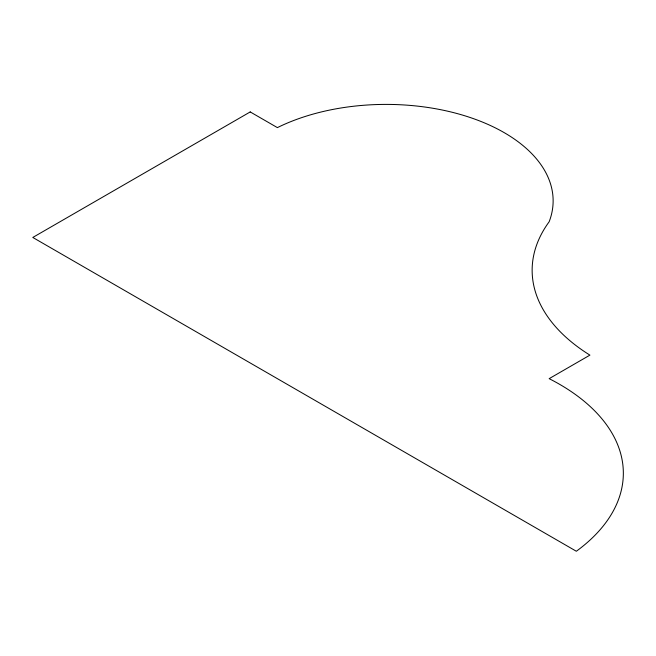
<?xml version="1.0" encoding="UTF-8"?>
<svg xmlns="http://www.w3.org/2000/svg" width="656" height="656" viewBox="0 0 656 656"><rect width="100%" height="100%" fill="white"/><g stroke="black" fill="none" stroke-linecap="round" stroke-linejoin="round"><path stroke-width="0.98" d="M250.215 111.93L32.8 237.456L576.329 551.253A217.841 125.772 0 0 0 549.154 378.66L589.916 355.126A215.898 124.648 0 0 1 549.154 221.761A167.034 96.44 0 0 0 472.033 118.146A167.034 96.44 0 0 0 277.39 127.617L250.215 111.93"/></g></svg>
